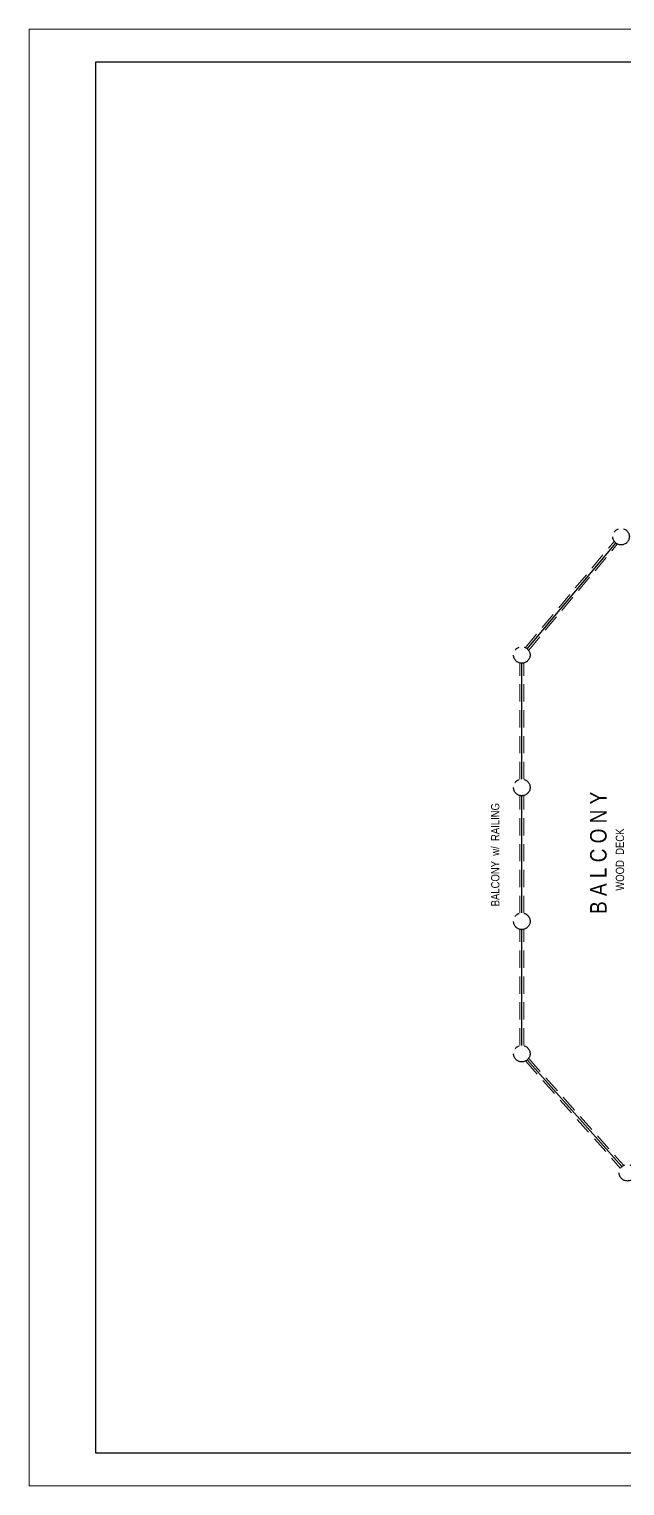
# Model space of a CAD drawing. Header units: inches. Extents: x 0 to 15350, y -6 to 2753.
# Drawn here: x 4057 to 4489, y 959 to 2015 of the extents above; entities that cross this region are included whole.
import ezdxf

# ---------------------------------------------------------------- set-up
doc = ezdxf.new("R2010")
doc.units = ezdxf.units.IN
doc.header["$MEASUREMENT"] = 0
doc.linetypes.add('CENTER', pattern=[2, 1.25, -0.25, 0.25, -0.25])
doc.linetypes.add('HIDDEN', pattern=[0.375, 0.25, -0.125])
doc.layers.add('TEXT80', color=9, linetype='Continuous')
doc.layers.add('TITLE BLOCK', color=7, linetype='Continuous')
doc.layers.add('WALL FRAMING', color=9, linetype='CENTER', lineweight=30)
doc.styles.add('ARCHENT', font='technical.ttf', dxfattribs={"height": 6})

msp = doc.modelspace()

# ---------------------------------------------------------------- linework, layer by layer
at = {"layer": 'TITLE BLOCK', "color": 7, "linetype": 'Continuous', "lineweight": 0, "ltscale": 0.5}
for p, q in [((5688.8, 2014.9), (4056.8, 2014.9)), ((4056.8, 2014.9), (4056.8, 958.9)), ((4056.8, 958.9), (5688.8, 958.9))]:
    msp.add_line(p, q, dxfattribs=at)
at = {"layer": 'TITLE BLOCK', "color": 7, "linetype": 'Continuous', "lineweight": 30, "ltscale": 0.5}
for p, q in [((4104.8, 1990.9), (4104.8, 982.9)), ((5664.8, 1990.9), (4104.8, 1990.9)), ((4104.8, 982.9), (5664.8, 982.9))]:
    msp.add_line(p, q, dxfattribs=at)
at = {"layer": 'WALL FRAMING', "color": 9, "linetype": 'HIDDEN', "lineweight": 20, "ltscale": 50}
for p, q in [((4416.7, 1566.7), (4480.9, 1643.4)), ((4419, 1564.8), (4483.2, 1641.5)), ((4412.5, 1471.2), (4412.5, 1555.2)), ((4415.5, 1471.2), (4415.5, 1555.2)), ((4412.5, 1374.2), (4412.5, 1459.2)), ((4415.5, 1374.2), (4415.5, 1459.2)), ((4412.5, 1278.2), (4412.5, 1362.2)), ((4415.5, 1278.2), (4415.5, 1362.2)), ((4419.1, 1268.7), (4487.7, 1191.3)), ((4416.9, 1266.7), (4485.4, 1189.3))]:
    msp.add_line(p, q, dxfattribs=at)
at = {"layer": 'WALL FRAMING', "color": 9, "linetype": 'Continuous', "ltscale": 50}
for p, q in [((4417.9, 1565.8), (4482.1, 1642.4)), ((4414, 1471.2), (4414, 1555.2)), ((4414, 1374.2), (4414, 1459.2)), ((4414, 1278.2), (4414, 1362.2)), ((4418, 1267.7), (4486.6, 1190.3))]:
    msp.add_line(p, q, dxfattribs=at)
at = {"layer": 'WALL FRAMING', "color": 9, "ltscale": 15}
for centre in [(4486, 1647), (4414, 1561.2), (4414, 1465.2), (4414, 1368.2), (4414, 1272.2), (4490.6, 1185.9)]:
    msp.add_circle(centre, 6, dxfattribs=at)

# ---------------------------------------------------------------- texts
at = {"layer": 'TEXT80', "color": 9, "width": 360.062, "attachment_point": 5, "rotation": 90.0328, "style": 'ARCHENT'}
for s, insert, char_height in [('{\\C7;B A L C O N Y}', (4469.6, 1417.8), 12), ('{\\C7; BALCONY  w/  RAILING}', (4394.8, 1415.5), 6), ('{\\C7;WOOD  DECK}', (4485.2, 1412.9), 6)]:
    msp.add_mtext(s, dxfattribs=dict(at, insert=insert, char_height=char_height))

doc.saveas('drawing.dxf')
